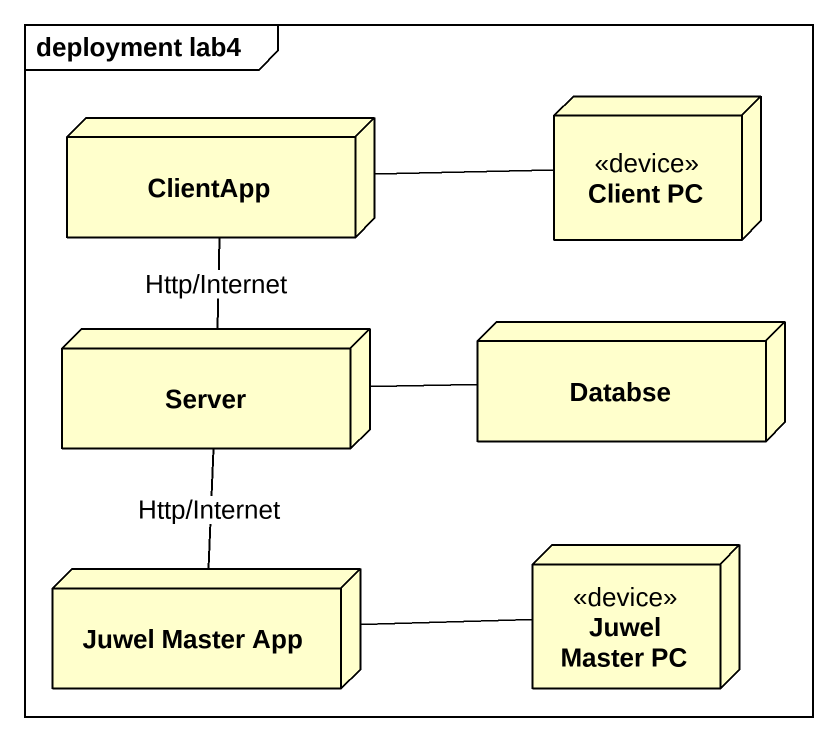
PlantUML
@startuml
mainframe deployment lab4
node "Client PC" as Client_PC <<device>>
node ClientApp
node Databse
node Server
node "Juwel Master App" as Juwel_Master_App
node "Juwel Master PC" as Juwel_Master_PC <<device>>
Client_PC -left- ClientApp
ClientApp -- Server : Http/Internet
Server -right- Databse
Juwel_Master_App -up- Server : Http/Internet
Juwel_Master_PC -left- Juwel_Master_App
@enduml
